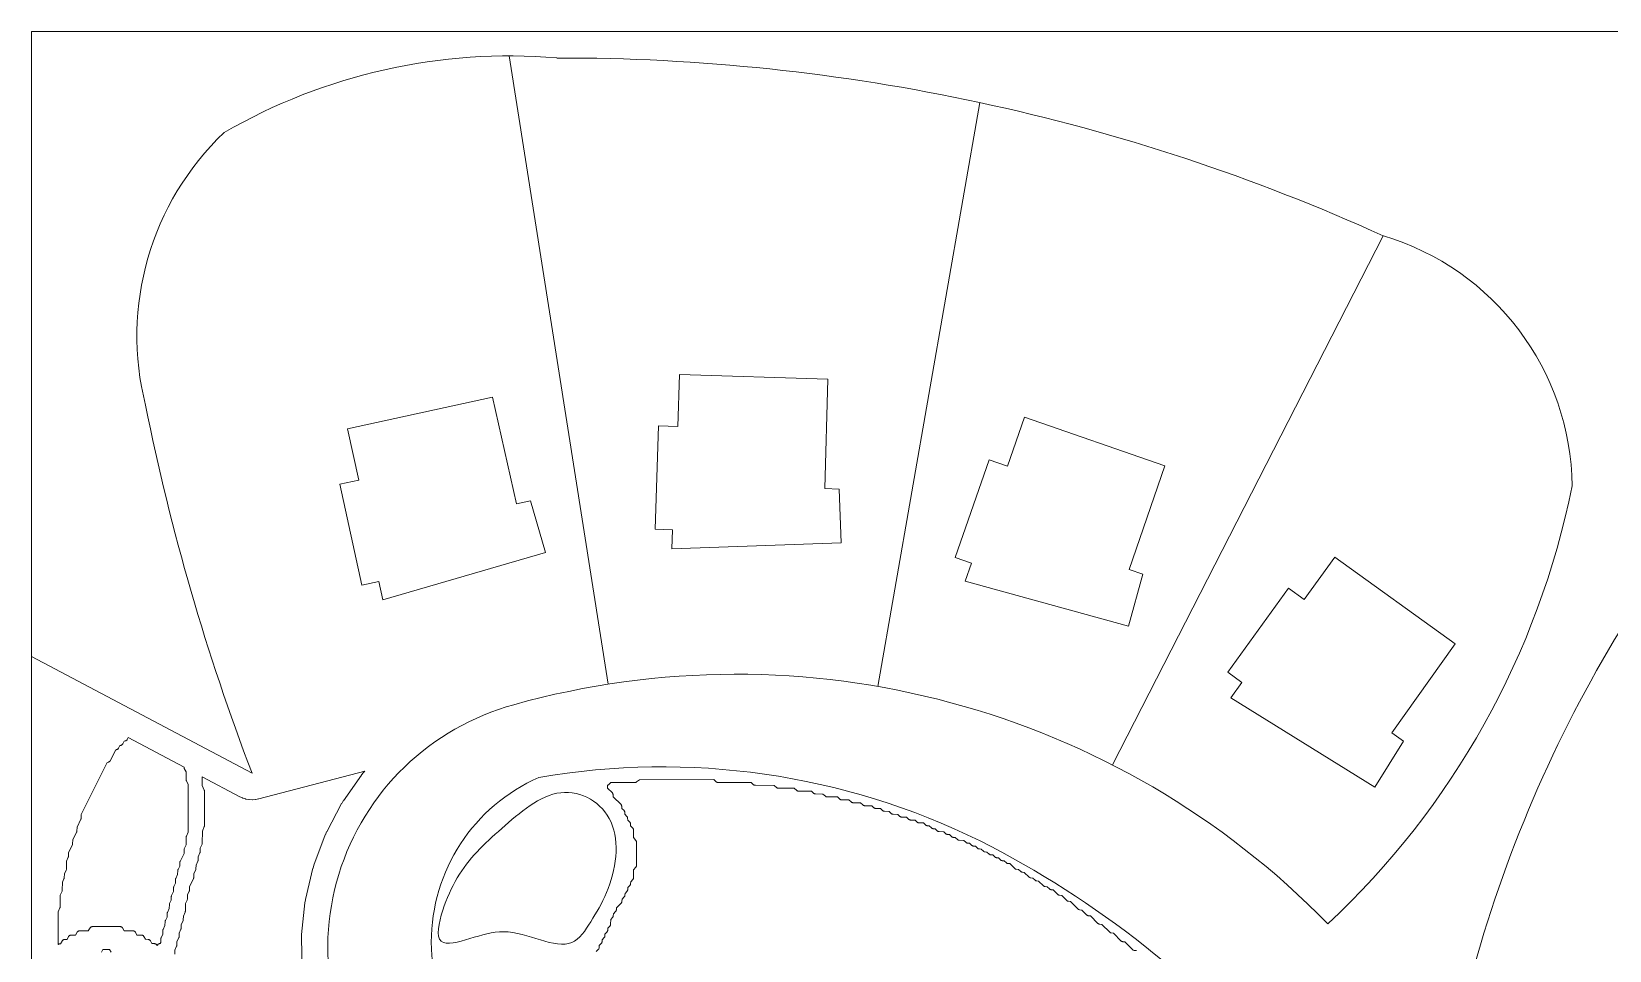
# Model space of a CAD drawing. Header units: inches. Extents: x 36 to 190, y -75 to 56.
# Drawn here: x 146.25 to 160.81, y 47.41 to 55.9 of the extents above; entities that cross this region are included whole.
import ezdxf

# ---------------------------------------------------------------- set-up
doc = ezdxf.new("R2010")
doc.units = ezdxf.units.IN
for name, color, linetype, lineweight in [('01_ORIGINAL_CAD', 7, 'Continuous', 20), ('02_APPROVED_PDF_OUTLINES', 7, 'Continuous', 15), ('03_ADDED_AREAS_SAME_COMPOSITION', 7, 'Continuous', 15)]:
    doc.layers.add(name, color=color, linetype=linetype, lineweight=lineweight)

# ---------------------------------------------------------------- blocks, each defined once
blk = doc.blocks.new('03_STARFISH')
at = {"layer": '01_ORIGINAL_CAD'}
for p, q in [((36.248, 17.906), (36.248, 55.9)), ((36.248, 55.9), (71.442, 55.9))]:
    blk.add_line(p, q, dxfattribs=at)
for points in [[(40.658, 55.675), (41.569, 49.871)], [(45, 55.245), (44.06, 49.85)], [(48.726, 54.013), (46.225, 49.126)], [(38.284, 49.049), (36.248, 50.129)]]:
    blk.add_lwpolyline(points, dxfattribs=at)
for points in [[(43.572, 51.68), (43.598, 52.69), (42.23, 52.734), (42.214, 52.252), (42.035, 52.258), (42.004, 51.303), (42.163, 51.298), (42.158, 51.123), (43.721, 51.177), (43.704, 51.675)], [(40.725, 51.537), (40.502, 52.523), (39.164, 52.23), (39.268, 51.758), (39.093, 51.72), (39.298, 50.787), (39.453, 50.821), (39.491, 50.65), (40.993, 51.087), (40.853, 51.565)], [(46.381, 50.933), (46.709, 51.889), (45.415, 52.34), (45.257, 51.885), (45.088, 51.944), (44.773, 51.041), (44.923, 50.989), (44.866, 50.824), (46.374, 50.409), (46.506, 50.889)], [(48.804, 49.422), (49.389, 50.246), (48.277, 51.045), (47.995, 50.654), (47.85, 50.758), (47.292, 49.982), (47.421, 49.889), (47.319, 49.747), (48.648, 48.921), (48.911, 49.345)]]:
    blk.add_lwpolyline(points, close=True, dxfattribs=at)
blk.add_lwpolyline([(44.283, 37.084, 0.090917), (40.931, 45.968, -0.652582), (40.931, 49.011, -0.158741), (45.004, 48.425, -0.098355), (47.824, 46.203), (47.755, 46.078)], format="xyb", dxfattribs=at)
for centre, radius, start, end in [((40.658, 50.423), 5.252, 85.2142, 120.0956), ((41.139, 37.317), 18.339, 65.5622, 90.1344), ((39.813, 53.089), 2.593, 133.6015, 194.2753), ((48.026, 51.672), 2.444, 0.7167, 73.3418), ((57.911, 56.571), 21.019, 191.3089, 200.9684), ((61.436, 43.951), 12.326, 136.7478, 169.6154), ((43.034, 53.196), 7.583, 313.0815, 348.6437), ((42.751, 42.34), 7.624, 44.2289, 105.6047), ((41.312, 47.434), 2.33, 105.2161, 220.7715)]:
    blk.add_arc(centre, radius, start, end, dxfattribs=at)
at = {"layer": '02_APPROVED_PDF_OUTLINES'}
blk.add_lwpolyline([(41.461, 47.403), (41.481, 47.424), (41.483, 47.426), (41.485, 47.429), (41.486, 47.433), (41.487, 47.436), (41.487, 47.44), (41.488, 47.457), (41.507, 47.477), (41.509, 47.48), (41.511, 47.483), (41.512, 47.486), (41.513, 47.49), (41.514, 47.493), (41.514, 47.51), (41.533, 47.531), (41.536, 47.534), (41.538, 47.537), (41.539, 47.54), (41.54, 47.544), (41.54, 47.547), (41.541, 47.564), (41.56, 47.585), (41.562, 47.588), (41.564, 47.591), (41.565, 47.594), (41.566, 47.597), (41.567, 47.601), (41.567, 47.618), (41.586, 47.638), (41.588, 47.641), (41.59, 47.643), (41.591, 47.646), (41.592, 47.649), (41.593, 47.652), (41.593, 47.655), (41.594, 47.698), (41.611, 47.716), (41.613, 47.719), (41.615, 47.722), (41.616, 47.725), (41.617, 47.728), (41.618, 47.731), (41.62, 47.752), (41.639, 47.773), (41.641, 47.775), (41.643, 47.778), (41.645, 47.782), (41.645, 47.785), (41.646, 47.789), (41.647, 47.805), (41.69, 47.85), (41.693, 47.853), (41.694, 47.856), (41.696, 47.859), (41.697, 47.862), (41.697, 47.866), (41.699, 47.886), (41.719, 47.907), (41.721, 47.91), (41.723, 47.913), (41.724, 47.916), (41.725, 47.919), (41.725, 47.923), (41.726, 47.94), (41.745, 47.961), (41.747, 47.963), (41.749, 47.966), (41.75, 47.97), (41.751, 47.973), (41.752, 47.977), (41.752, 47.994), (41.771, 48.014), (41.774, 48.017), (41.775, 48.02), (41.777, 48.023), (41.778, 48.027), (41.778, 48.03), (41.779, 48.047), (41.798, 48.068), (41.8, 48.07), (41.801, 48.073), (41.803, 48.076), (41.804, 48.079), (41.804, 48.082), (41.805, 48.085), (41.805, 48.156), (41.827, 48.183), (41.828, 48.185), (41.83, 48.188), (41.831, 48.191), (41.832, 48.195), (41.832, 48.198), (41.832, 48.413), (41.831, 48.416), (41.831, 48.42), (41.83, 48.423), (41.828, 48.426), (41.826, 48.429), (41.805, 48.455), (41.804, 48.526), (41.804, 48.529), (41.803, 48.532), (41.802, 48.535), (41.801, 48.538), (41.799, 48.541), (41.797, 48.543), (41.778, 48.564), (41.777, 48.581), (41.777, 48.584), (41.776, 48.588), (41.774, 48.591), (41.773, 48.594), (41.77, 48.597), (41.751, 48.617), (41.75, 48.634), (41.75, 48.638), (41.749, 48.641), (41.748, 48.645), (41.746, 48.648), (41.744, 48.65), (41.725, 48.671), (41.724, 48.688), (41.723, 48.692), (41.722, 48.695), (41.721, 48.698), (41.719, 48.701), (41.717, 48.704), (41.697, 48.725), (41.696, 48.745), (41.695, 48.749), (41.694, 48.752), (41.693, 48.755), (41.691, 48.758), (41.689, 48.761), (41.618, 48.833), (41.616, 48.853), (41.615, 48.856), (41.614, 48.859), (41.613, 48.862), (41.611, 48.865), (41.609, 48.868), (41.565, 48.912), (41.565, 48.939), (41.566, 48.94), (41.57, 48.941), (41.573, 48.942), (41.575, 48.944), (41.578, 48.946), (41.595, 48.963), (41.817, 48.963), (41.821, 48.964), (41.824, 48.964), (41.827, 48.965), (41.83, 48.967), (41.833, 48.969), (41.859, 48.99), (42.545, 48.991), (42.567, 48.971), (42.57, 48.969), (42.572, 48.967), (42.575, 48.966), (42.578, 48.965), (42.581, 48.964), (42.584, 48.964), (42.89, 48.964), (42.912, 48.944), (42.915, 48.942), (42.917, 48.94), (42.92, 48.939), (42.923, 48.938), (42.926, 48.938), (42.929, 48.938), (43.102, 48.937), (43.125, 48.917), (43.127, 48.915), (43.13, 48.914), (43.133, 48.913), (43.135, 48.912), (43.138, 48.911), (43.141, 48.911), (43.288, 48.911), (43.311, 48.891), (43.313, 48.889), (43.316, 48.887), (43.318, 48.886), (43.321, 48.885), (43.324, 48.884), (43.327, 48.884), (43.447, 48.884), (43.467, 48.865), (43.469, 48.863), (43.472, 48.862), (43.474, 48.86), (43.477, 48.859), (43.48, 48.859), (43.483, 48.858), (43.553, 48.857), (43.576, 48.837), (43.579, 48.835), (43.581, 48.834), (43.584, 48.832), (43.587, 48.831), (43.59, 48.831), (43.593, 48.831), (43.686, 48.831), (43.706, 48.812), (43.708, 48.81), (43.711, 48.808), (43.713, 48.807), (43.716, 48.806), (43.719, 48.805), (43.722, 48.805), (43.792, 48.804), (43.815, 48.784), (43.818, 48.782), (43.82, 48.78), (43.823, 48.779), (43.826, 48.778), (43.829, 48.777), (43.832, 48.777), (43.899, 48.777), (43.921, 48.757), (43.924, 48.755), (43.926, 48.753), (43.929, 48.752), (43.932, 48.751), (43.935, 48.751), (43.938, 48.75), (44.004, 48.75), (44.024, 48.731), (44.027, 48.729), (44.029, 48.728), (44.032, 48.726), (44.035, 48.725), (44.038, 48.725), (44.041, 48.725), (44.084, 48.724), (44.104, 48.705), (44.106, 48.703), (44.109, 48.701), (44.112, 48.7), (44.115, 48.699), (44.118, 48.698), (44.121, 48.698), (44.164, 48.697), (44.184, 48.678), (44.186, 48.676), (44.189, 48.674), (44.191, 48.673), (44.194, 48.672), (44.197, 48.671), (44.2, 48.671), (44.243, 48.67), (44.263, 48.651), (44.266, 48.649), (44.268, 48.647), (44.271, 48.646), (44.274, 48.645), (44.277, 48.645), (44.28, 48.644), (44.323, 48.643), (44.343, 48.624), (44.345, 48.622), (44.348, 48.621), (44.351, 48.619), (44.354, 48.618), (44.357, 48.618), (44.36, 48.617), (44.403, 48.617), (44.426, 48.596), (44.429, 48.594), (44.431, 48.593), (44.434, 48.591), (44.437, 48.591), (44.44, 48.59), (44.443, 48.59), (44.482, 48.59), (44.499, 48.573), (44.502, 48.57), (44.505, 48.568), (44.508, 48.567), (44.511, 48.566), (44.515, 48.565), (44.535, 48.564), (44.556, 48.544), (44.558, 48.542), (44.561, 48.54), (44.565, 48.538), (44.568, 48.538), (44.572, 48.537), (44.588, 48.536), (44.609, 48.517), (44.611, 48.515), (44.614, 48.514), (44.616, 48.512), (44.619, 48.511), (44.622, 48.511), (44.625, 48.51), (44.668, 48.509), (44.685, 48.492), (44.688, 48.49), (44.691, 48.488), (44.694, 48.487), (44.697, 48.486), (44.701, 48.485), (44.721, 48.483), (44.741, 48.464), (44.744, 48.461), (44.747, 48.459), (44.751, 48.458), (44.754, 48.457), (44.758, 48.457), (44.774, 48.456), (44.795, 48.437), (44.797, 48.435), (44.8, 48.433), (44.802, 48.432), (44.805, 48.431), (44.808, 48.43), (44.811, 48.43), (44.854, 48.429), (44.871, 48.412), (44.874, 48.41), (44.877, 48.408), (44.88, 48.406), (44.883, 48.405), (44.887, 48.405), (44.907, 48.403), (44.927, 48.383), (44.93, 48.381), (44.933, 48.379), (44.937, 48.378), (44.94, 48.377), (44.944, 48.376), (44.96, 48.376), (44.981, 48.356), (44.983, 48.354), (44.986, 48.352), (44.99, 48.351), (44.993, 48.35), (44.997, 48.35), (45.013, 48.349), (45.034, 48.33), (45.036, 48.327), (45.04, 48.325), (45.043, 48.324), (45.046, 48.323), (45.05, 48.323), (45.067, 48.322), (45.087, 48.303), (45.09, 48.301), (45.093, 48.299), (45.096, 48.297), (45.099, 48.296), (45.103, 48.296), (45.12, 48.295), (45.14, 48.276), (45.143, 48.274), (45.146, 48.272), (45.149, 48.271), (45.153, 48.27), (45.156, 48.269), (45.173, 48.268), (45.193, 48.249), (45.196, 48.247), (45.199, 48.245), (45.202, 48.244), (45.206, 48.243), (45.209, 48.242), (45.226, 48.242), (45.246, 48.222), (45.249, 48.22), (45.252, 48.218), (45.255, 48.217), (45.259, 48.216), (45.262, 48.216), (45.279, 48.215), (45.323, 48.171), (45.326, 48.168), (45.328, 48.166), (45.332, 48.165), (45.335, 48.164), (45.338, 48.163), (45.358, 48.162), (45.379, 48.142), (45.382, 48.14), (45.385, 48.138), (45.388, 48.136), (45.392, 48.136), (45.395, 48.135), (45.412, 48.134), (45.456, 48.09), (45.458, 48.088), (45.461, 48.086), (45.465, 48.085), (45.468, 48.084), (45.471, 48.083), (45.491, 48.081), (45.512, 48.062), (45.515, 48.059), (45.518, 48.057), (45.521, 48.056), (45.525, 48.055), (45.528, 48.055), (45.544, 48.054), (45.589, 48.01), (45.591, 48.008), (45.594, 48.006), (45.597, 48.004), (45.601, 48.003), (45.604, 48.003), (45.624, 48.001), (45.645, 47.981), (45.648, 47.979), (45.651, 47.977), (45.654, 47.976), (45.657, 47.975), (45.661, 47.974), (45.677, 47.974), (45.722, 47.929), (45.724, 47.927), (45.727, 47.925), (45.73, 47.924), (45.734, 47.923), (45.737, 47.922), (45.757, 47.92), (45.804, 47.874), (45.806, 47.872), (45.809, 47.87), (45.812, 47.869), (45.815, 47.868), (45.817, 47.867), (45.82, 47.867), (45.837, 47.866), (45.908, 47.795), (45.91, 47.793), (45.913, 47.791), (45.916, 47.79), (45.92, 47.789), (45.923, 47.788), (45.943, 47.786), (45.99, 47.74), (45.992, 47.738), (45.995, 47.736), (45.998, 47.735), (46.001, 47.734), (46.004, 47.733), (46.007, 47.733), (46.023, 47.732), (46.091, 47.663), (46.094, 47.661), (46.096, 47.659), (46.099, 47.658), (46.102, 47.657), (46.106, 47.656), (46.128, 47.653), (46.2, 47.581), (46.203, 47.579), (46.206, 47.577), (46.209, 47.575), (46.212, 47.574), (46.215, 47.574), (46.235, 47.572), (46.306, 47.5), (46.309, 47.498), (46.312, 47.496), (46.315, 47.495), (46.318, 47.494), (46.322, 47.493), (46.341, 47.491), (46.413, 47.42), (46.415, 47.418), (46.418, 47.416), (46.421, 47.414), (46.425, 47.413), (46.428, 47.413), (46.448, 47.411)], dxfattribs=at)
blk.add_open_spline([(40.029, 47.498), (39.978, 47.541), (40.006, 47.666), (40.044, 47.784), (40.08, 47.892), (40.125, 47.994), (40.177, 48.083), (40.283, 48.264), (40.422, 48.394), (40.588, 48.54), (40.751, 48.685), (40.941, 48.847), (41.132, 48.87), (41.324, 48.894), (41.516, 48.778), (41.597, 48.598), (41.681, 48.411), (41.643, 48.154), (41.556, 47.947), (41.514, 47.849), (41.462, 47.762), (41.409, 47.678), (41.358, 47.596), (41.307, 47.516), (41.235, 47.486), (41.08, 47.42), (40.828, 47.581), (40.607, 47.586), (40.501, 47.589), (40.401, 47.554), (40.294, 47.522), (40.189, 47.49), (40.076, 47.46), (40.029, 47.498)], degree=3, knots=[0, 0, 0, 0, 0.06683, 0.06683, 0.06683, 0.128329, 0.128329, 0.128329, 0.25287, 0.25287, 0.25287, 0.375679, 0.375679, 0.375679, 0.498919, 0.498919, 0.498919, 0.627194, 0.627194, 0.627194, 0.688422, 0.688422, 0.688422, 0.748038, 0.748038, 0.748038, 0.876907, 0.876907, 0.876907, 0.939373, 0.939373, 0.939373, 1, 1, 1, 1], dxfattribs=at)
at = {"layer": '03_ADDED_AREAS_SAME_COMPOSITION'}
blk.add_lwpolyline([(36.493, 47.471), (36.493, 47.768), (36.51, 47.807), (36.511, 47.81), (36.512, 47.814), (36.512, 47.817), (36.512, 47.924), (36.529, 47.959), (36.53, 47.963), (36.531, 47.966), (36.531, 47.97), (36.532, 48.042), (36.547, 48.073), (36.548, 48.076), (36.549, 48.079), (36.549, 48.083), (36.551, 48.12), (36.568, 48.155), (36.569, 48.159), (36.57, 48.162), (36.57, 48.166), (36.571, 48.238), (36.587, 48.273), (36.588, 48.276), (36.589, 48.28), (36.589, 48.283), (36.59, 48.316), (36.625, 48.387), (36.626, 48.39), (36.627, 48.393), (36.627, 48.397), (36.629, 48.434), (36.664, 48.504), (36.665, 48.507), (36.666, 48.511), (36.667, 48.514), (36.668, 48.551), (36.704, 48.626), (36.705, 48.629), (36.706, 48.633), (36.707, 48.636), (36.707, 48.669), (36.947, 49.15), (36.956, 49.152), (36.959, 49.153), (36.962, 49.154), (36.965, 49.156), (36.968, 49.157), (36.97, 49.16), (36.972, 49.162), (36.974, 49.165), (37.025, 49.267), (37.03, 49.267), (37.033, 49.268), (37.036, 49.269), (37.039, 49.27), (37.042, 49.271), (37.044, 49.273), (37.046, 49.275), (37.048, 49.278), (37.05, 49.28), (37.063, 49.306), (37.069, 49.307), (37.072, 49.307), (37.075, 49.308), (37.078, 49.309), (37.081, 49.311), (37.083, 49.313), (37.085, 49.315), (37.087, 49.317), (37.089, 49.32), (37.103, 49.347), (37.112, 49.348), (37.116, 49.349), (37.119, 49.35), (37.122, 49.352), (37.124, 49.354), (37.127, 49.356), (37.129, 49.359), (37.13, 49.362), (37.139, 49.379), (37.656, 49.105), (37.656, 49.104), (37.656, 49.101), (37.657, 49.097), (37.658, 49.094), (37.674, 49.063), (37.674, 48.991), (37.675, 48.987), (37.676, 48.984), (37.677, 48.981), (37.693, 48.946), (37.694, 48.504), (37.677, 48.469), (37.676, 48.466), (37.675, 48.463), (37.675, 48.459), (37.674, 48.387), (37.658, 48.352), (37.657, 48.349), (37.656, 48.345), (37.655, 48.342), (37.655, 48.309), (37.619, 48.234), (37.618, 48.231), (37.617, 48.228), (37.616, 48.224), (37.616, 48.191), (37.6, 48.16), (37.599, 48.157), (37.598, 48.153), (37.598, 48.15), (37.596, 48.113), (37.58, 48.077), (37.578, 48.074), (37.578, 48.07), (37.577, 48.067), (37.577, 48.034), (37.561, 48.003), (37.56, 48), (37.559, 47.996), (37.559, 47.993), (37.557, 47.956), (37.541, 47.92), (37.539, 47.917), (37.539, 47.914), (37.538, 47.91), (37.538, 47.877), (37.522, 47.846), (37.521, 47.843), (37.52, 47.839), (37.52, 47.836), (37.518, 47.799), (37.502, 47.763), (37.5, 47.76), (37.5, 47.757), (37.499, 47.753), (37.499, 47.72), (37.483, 47.689), (37.482, 47.686), (37.481, 47.682), (37.481, 47.679), (37.479, 47.642), (37.463, 47.606), (37.461, 47.603), (37.461, 47.6), (37.46, 47.596), (37.46, 47.563), (37.443, 47.528), (37.442, 47.525), (37.441, 47.521), (37.441, 47.518), (37.44, 47.485), (37.436, 47.476), (37.43, 47.476), (37.427, 47.475), (37.424, 47.474), (37.421, 47.473), (37.419, 47.471), (37.416, 47.47), (37.414, 47.467), (37.412, 47.465), (37.41, 47.462), (37.407, 47.457), (37.404, 47.462), (37.403, 47.465), (37.401, 47.468), (37.398, 47.47), (37.396, 47.472), (37.393, 47.473), (37.39, 47.474), (37.387, 47.475), (37.383, 47.476), (37.359, 47.477), (37.346, 47.501), (37.344, 47.504), (37.342, 47.507), (37.339, 47.509), (37.337, 47.511), (37.334, 47.512), (37.331, 47.514), (37.328, 47.514), (37.325, 47.515), (37.3, 47.516), (37.284, 47.542), (37.282, 47.545), (37.28, 47.548), (37.278, 47.55), (37.275, 47.552), (37.272, 47.553), (37.269, 47.554), (37.266, 47.555), (37.263, 47.555), (37.221, 47.555), (37.206, 47.582), (37.204, 47.584), (37.202, 47.587), (37.199, 47.589), (37.197, 47.591), (37.194, 47.592), (37.191, 47.593), (37.187, 47.594), (37.184, 47.594), (37.103, 47.594), (37.088, 47.621), (37.086, 47.623), (37.084, 47.626), (37.082, 47.628), (37.079, 47.63), (37.076, 47.631), (37.073, 47.632), (37.07, 47.633), (37.067, 47.633), (36.81, 47.633), (36.806, 47.633), (36.803, 47.632), (36.8, 47.631), (36.797, 47.63), (36.795, 47.628), (36.792, 47.626), (36.79, 47.624), (36.788, 47.621), (36.771, 47.594), (36.69, 47.593), (36.686, 47.593), (36.683, 47.593), (36.68, 47.591), (36.677, 47.59), (36.675, 47.588), (36.672, 47.586), (36.67, 47.584), (36.668, 47.581), (36.653, 47.554), (36.611, 47.554), (36.608, 47.554), (36.605, 47.553), (36.602, 47.552), (36.599, 47.551), (36.596, 47.549), (36.594, 47.547), (36.592, 47.544), (36.59, 47.541), (36.575, 47.515), (36.55, 47.514), (36.546, 47.513), (36.543, 47.512), (36.54, 47.511), (36.537, 47.51), (36.535, 47.508), (36.532, 47.506), (36.53, 47.503), (36.529, 47.5), (36.515, 47.475), (36.509, 47.474), (36.506, 47.474), (36.503, 47.473), (36.5, 47.472), (36.498, 47.47), (36.496, 47.469), (36.494, 47.471)], close=True, dxfattribs=at)
for points in [[(37.569, 47.378), (37.571, 47.416), (37.587, 47.451), (37.589, 47.454), (37.589, 47.458), (37.59, 47.461), (37.59, 47.494), (37.607, 47.529), (37.608, 47.533), (37.609, 47.536), (37.609, 47.539), (37.61, 47.573), (37.626, 47.608), (37.628, 47.611), (37.628, 47.614), (37.629, 47.618), (37.629, 47.651), (37.646, 47.686), (37.647, 47.69), (37.648, 47.693), (37.648, 47.696), (37.649, 47.73), (37.665, 47.765), (37.667, 47.768), (37.667, 47.772), (37.668, 47.775), (37.668, 47.847), (37.684, 47.878), (37.685, 47.881), (37.686, 47.885), (37.686, 47.888), (37.688, 47.926), (37.704, 47.961), (37.706, 47.964), (37.706, 47.968), (37.707, 47.971), (37.707, 48.004), (37.742, 48.074), (37.744, 48.078), (37.744, 48.081), (37.745, 48.084), (37.746, 48.122), (37.763, 48.157), (37.764, 48.16), (37.765, 48.164), (37.765, 48.167), (37.766, 48.2), (37.782, 48.236), (37.784, 48.239), (37.785, 48.242), (37.785, 48.246), (37.786, 48.279), (37.802, 48.314), (37.803, 48.317), (37.804, 48.321), (37.804, 48.324), (37.805, 48.357), (37.822, 48.393), (37.823, 48.396), (37.824, 48.399), (37.824, 48.403), (37.825, 48.515), (37.842, 48.559), (37.843, 48.562), (37.844, 48.565), (37.844, 48.568), (37.844, 48.882), (37.844, 48.885), (37.843, 48.889), (37.842, 48.892), (37.824, 48.935), (37.824, 49.016), (38.169, 48.833), (38.17, 48.832), (38.195, 48.821), (38.198, 48.82), (38.224, 48.812), (38.227, 48.811), (38.254, 48.806), (38.257, 48.806), (38.284, 48.804), (38.287, 48.804), (38.314, 48.806), (38.318, 48.807), (38.344, 48.812), (38.346, 48.812), (39.323, 49.069), (39.313, 49.057), (39.312, 49.056), (39.295, 49.035), (39.294, 49.033), (39.126, 48.795), (39.125, 48.794), (39.111, 48.77), (39.11, 48.769), (38.972, 48.509), (38.971, 48.507), (38.96, 48.482), (38.959, 48.48), (38.854, 48.202), (38.854, 48.201), (38.846, 48.174), (38.845, 48.172), (38.776, 47.883), (38.776, 47.881), (38.771, 47.854), (38.771, 47.852), (38.74, 47.56), (38.74, 47.558), (38.739, 47.53), (38.739, 47.529), (38.745, 47.237)], [(36.892, 47.396), (36.907, 47.422), (36.967, 47.422), (36.982, 47.396)]]:
    blk.add_lwpolyline(points, dxfattribs=at)

msp = doc.modelspace()

# ---------------------------------------------------------------- block references
msp.add_blockref('03_STARFISH', (110, 0))

doc.saveas('drawing.dxf')
